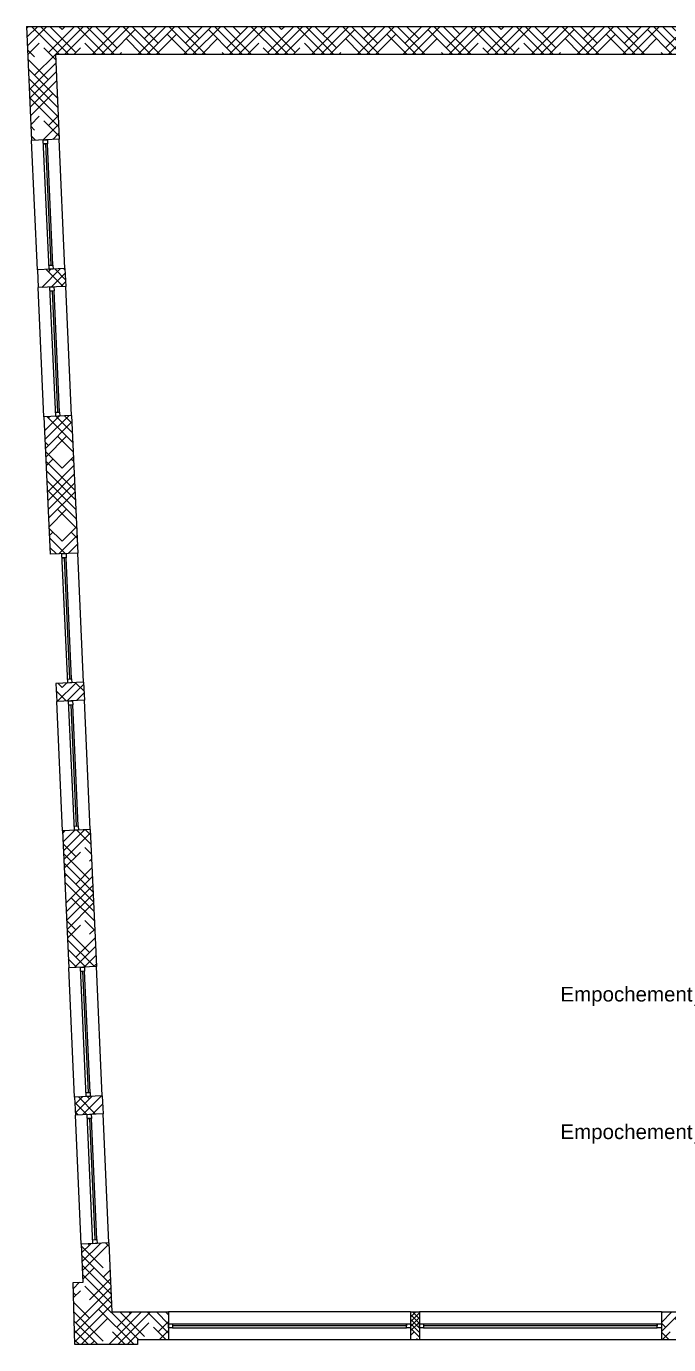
# Model space of a CAD drawing. Header units: millimetres. Extents: x -14819 to 43195, y -10328 to 20814.
# Drawn here: x 20366 to 21155, y 9175 to 10794 of the extents above; entities that cross this region are included whole.
import ezdxf
from ezdxf import colors
from ezdxf.entities.mleader import LeaderData, LeaderLine
from ezdxf.math import Vec2, Vec3

# ---------------------------------------------------------------- set-up
doc = ezdxf.new("R2010")
doc.units = ezdxf.units.MM
for name, color, linetype, lineweight in [('-SOCNA- Fer- Coffrage', 173, 'Continuous', 25), ('01 - Gros Oeuvre', 7, 'Continuous', 25), ('Mur_coupe', 7, 'Continuous', 25), ('Mur_vu', 8, 'Continuous', 18)]:
    doc.layers.add(name, color=color, linetype=linetype, lineweight=lineweight)
doc.styles.add('-ST-Arial', font='arial.ttf')

# ---------------------------------------------------------------- blocks, each defined once
blk = doc.blocks.new('A$C06A332AF')
at = {"color": 8}
for points, elevation in [([(-3578.1, -851.7), (-3573.1, -851.5), (-3572.8, -856.5), (-3577.8, -856.7), (-3585, -697.8), (-3580, -697.6), (-3579.8, -702.6), (-3584.8, -702.8), (-3582.3, -702.7), (-3575.6, -851.6), (-3573.1, -851.5), (-3579.8, -702.6)], -10.3), ([(-3569.9, -1032.4), (-3564.9, -1032.2), (-3564.7, -1037.2), (-3569.7, -1037.4), (-3576.9, -878.6), (-3571.9, -878.3), (-3571.6, -883.3), (-3576.6, -883.6), (-3574.1, -883.4), (-3567.4, -1032.3), (-3564.9, -1032.2), (-3571.6, -883.3)], -10.3), ([(-3555.2, -1360.1), (-3550.2, -1359.8), (-3550, -1364.8), (-3555, -1365), (-3562.1, -1206.2), (-3557.1, -1206), (-3556.9, -1211), (-3561.9, -1211.2), (-3559.4, -1211.1), (-3552.7, -1359.9), (-3550.2, -1359.8), (-3556.9, -1211)], 11.1), ([(-3547.1, -1540.8), (-3542.1, -1540.5), (-3541.9, -1545.5), (-3546.8, -1545.8), (-3554, -1386.9), (-3549, -1386.7), (-3548.8, -1391.7), (-3553.8, -1391.9), (-3551.3, -1391.8), (-3544.6, -1540.7), (-3542.1, -1540.5), (-3548.8, -1391.7)], 11.1)]:
    blk.add_lwpolyline(points, dxfattribs=dict(at, elevation=elevation))
for points in [[(-3532.6, -1867.9), (-3527.6, -1867.7), (-3527.4, -1872.7), (-3532.3, -1872.9), (-3539.5, -1714.1), (-3534.5, -1713.9), (-3534.3, -1718.9), (-3539.3, -1719.1), (-3536.8, -1719), (-3530.1, -1867.8), (-3527.6, -1867.7), (-3534.3, -1718.9)], [(-3524.2, -2048.7), (-3519.2, -2048.4), (-3519, -2053.4), (-3524, -2053.6), (-3531.2, -1894.8), (-3526.2, -1894.6), (-3525.9, -1899.6), (-3530.9, -1899.8), (-3528.4, -1899.7), (-3521.7, -2048.5), (-3519.2, -2048.4), (-3525.9, -1899.6)], [(-3426.3, -2151.9), (-3426.3, -2156.9), (-3431.3, -2156.9), (-3431.3, -2151.9), (-3134.3, -2151.9), (-3134.3, -2156.9), (-3139.3, -2156.9), (-3139.3, -2151.9), (-3139.3, -2154.4), (-3426.3, -2154.4), (-3426.3, -2156.9), (-3139.3, -2156.9)], [(-3118.3, -2151.9), (-3118.3, -2156.9), (-3123.3, -2156.9), (-3123.3, -2151.9), (-2826.3, -2151.9), (-2826.3, -2156.9), (-2831.3, -2156.9), (-2831.3, -2151.9), (-2831.3, -2154.4), (-3118.3, -2154.4), (-3118.3, -2156.9), (-2831.3, -2156.9)]]:
    blk.add_lwpolyline(points, dxfattribs=at)
at = {"layer": 'Mur_vu', "color": 8}
for p, q in [((-3592.3, -857.2, -390), (-3599.5, -698.5, -390)), ((-3558.4, -855.7, -390), (-3565.5, -696.9, -390)), ((-3584.2, -1038, -390), (-3591.3, -879.2, -390)), ((-3550.2, -1036.4, -205.3), (-3557.4, -877.7, -205.3)), ((-3535.5, -1364, -183.9), (-3542.6, -1205.3, -183.9)), ((-3561.3, -1546.3, -183.9), (-3568.5, -1387.6, -183.9)), ((-3527.4, -1544.8, -183.9), (-3534.5, -1386, -183.9)), ((-3546.6, -1873.5, -195), (-3553.8, -1714.8, -195)), ((-3512.7, -1871.9, -195), (-3519.8, -1713.2, -195)), ((-3504.5, -2052.6), (-3511.7, -1893.9)), ((-3538.5, -2054.2), (-3545.6, -1895.5)), ((-3134.3, -2137.4), (-3431.3, -2137.4)), ((-2826.3, -2137.4), (-3123.3, -2137.4)), ((-3431.3, -2171.4), (-3134.3, -2171.4)), ((-3123.3, -2171.4), (-2826.3, -2171.4))]:
    blk.add_line(p, q, dxfattribs=at)
blk = doc.blocks.new('A$C56AA13D7')
at = {"layer": 'Mur_coupe', "color": 2, "flags": 128}
for points, elevation in [([(-3605.8, -2588.4), (-3599.5, -2728.4)], -195), ([(-3570.2, -2622.4), (-3565.5, -2726.8)], -195), ([(-3565.5, -2726.8), (-3599.5, -2728.4)], -10.3), ([(-3558.4, -2885.7), (-3592.3, -2887.2)], -10.3), ([(-3592.3, -2887.2), (-3591.3, -2909.2)], -195), ([(-3558.4, -2885.7), (-3557.4, -2907.7)], -195), ([(-3557.4, -2907.7), (-3591.3, -2909.2)], -10.3), ([(-3550.2, -3066.4), (-3584.2, -3068)], -10.3), ([(-3584.2, -3068), (-3576.6, -3236.7)], -195), ([(-3550.2, -3066.4), (-3542.6, -3235.2)], -195), ([(-3542.6, -3235.2), (-3576.6, -3236.7)], 11.1), ([(-3535.5, -3394), (-3569.5, -3395.6)], 11.1), ([(-3569.5, -3395.6), (-3568.5, -3417.6)], -195), ([(-3535.5, -3394), (-3534.5, -3416)], -195), ([(-3534.5, -3416), (-3568.5, -3417.6)], 11.1), ([(-3527.4, -3574.8), (-3561.3, -3576.3)], 11.1), ([(-3561.3, -3576.3), (-3553.8, -3744.6)], -195), ([(-3527.4, -3574.8), (-3519.8, -3743.1)], -195), ([(-3512.7, -3901.9), (-3511.7, -3923.9)], -195), ([(-3546.6, -3903.5), (-3545.6, -3925.5)], -195), ([(-3538.5, -4084.2), (-3536.4, -4131)], -195), ([(-3504.5, -4082.6), (-3500.7, -4167.4)], -195)]:
    blk.add_lwpolyline(points, dxfattribs=dict(at, elevation=elevation))
for points in [[(-3605.8, -2588.4), (-2714.6, -2588.4)], [(-3570.2, -2622.4), (-2714.6, -2622.4)], [(-3519.8, -3743.1), (-3553.8, -3744.6)], [(-3512.7, -3901.9), (-3546.6, -3903.5)], [(-3511.7, -3923.9), (-3545.6, -3925.5)], [(-3504.5, -4082.6), (-3538.5, -4084.2)], [(-3469.5, -4201.4), (-3469.5, -4207.5), (-3546.1, -4207.5), (-3548.4, -4131.3), (-3536.4, -4130.8)], [(-3500.7, -4167.4), (-3431.3, -4167.4)], [(-3431.3, -4167.4), (-3431.3, -4201.4)], [(-3134.3, -4167.4), (-3123.3, -4167.4)], [(-3134.3, -4167.4), (-3134.3, -4201.4)], [(-3123.3, -4167.4), (-3123.3, -4201.4)], [(-2826.3, -4167.4), (-2714.6, -4167.4)], [(-2826.3, -4167.4), (-2826.3, -4201.4)], [(-3469.5, -4201.4), (-3431.3, -4201.4)], [(-3134.3, -4201.4), (-3123.3, -4201.4)], [(-2826.3, -4201.4), (-2668.9, -4201.4)]]:
    blk.add_lwpolyline(points, dxfattribs=at)
blk = doc.blocks.new('A$C43363a75')
at = {"layer": '-SOCNA- Fer- Coffrage', "ltscale": 1.5}
h = blk.add_hatch(dxfattribs=at)
h.set_pattern_fill('HOUND', color=8, scale=5, angle=45)
h.set_pattern_definition([(45, (-44921.253, 11733.23), (16.8379802, 28.0633004), [127, -63.5]), (135, (-44921.253, 11733.23), (16.8379802, -28.0633004), [127, -63.5])])
h.paths.add_polyline_path([(875.53, 500.14), (875.53, 550.14), (912.53, 549.77), (912.53, 500.14), (879.56, 500.14)], flags=16)
h.paths.add_polyline_path([(875.53, 1182.27), (875.53, 1585.14), (1075.53, 1585.14), (1075.53, 1182.27)], flags=16)
h.paths.add_polyline_path([(41.58, 124.87), (7.62, 123.3), (9.71, 76.74), (-2.28, 76.17), (0, 0), (76.64, 0), (76.64, 6.14), (114.84, 6.14), (114.84, 40.14), (45.39, 40.14)])
h.paths.add_polyline_path([(33.45, 305.59), (-0.51, 304.02), (0.48, 282.04), (34.44, 283.61)])
h.paths.add_polyline_path([(18.74, 632.76), (-15.22, 631.19), (-7.65, 462.89), (26.31, 464.45)])
h.paths.add_polyline_path([(10.61, 813.47), (-23.34, 811.9), (-22.36, 789.93), (11.6, 791.49)])
h.paths.add_polyline_path([(-4.12, 1141.11), (-38.07, 1139.55), (-30.49, 970.77), (3.47, 972.34)])
h.paths.add_polyline_path([(-12.25, 1321.83), (-46.2, 1320.26), (-45.21, 1298.29), (-11.26, 1299.85)])
h.paths.add_polyline_path([(1078.51, 1299.57), (1097.53, 1299.57), (1097.53, 1585.14), (1221.53, 1585.14), (1221.53, 1619.14), (831.53, 1619.14), (-59.64, 1619.14), (-53.34, 1479.13), (-19.39, 1480.7), (-24.09, 1585.14), (831.53, 1585.14), (831.53, 40.14), (719.84, 40.14), (719.84, 6.14), (877.18, 6.14), (877.18, 40.14), (875.53, 40.14), (875.53, 199.14), (851.53, 199.14), (851.53, 219.14), (875.53, 219.14), (875.53, 368.14), (851.53, 368.14), (851.53, 388.14), (875.53, 388.14), (875.53, 490.14), (922.53, 490.14), (922.53, 549.67), (1003.57, 548.88), (1003.58, 556.88), (875.53, 558.14), (875.53, 990.14), (875.53, 990.2), (1109.18, 988.37), (1109.18, 996.39), (1086.18, 996.56), (1086.18, 1066.37), (1078.18, 1066.39), (1078.18, 996.61), (875.53, 998.2), (875.53, 1152.14), (875.53, 1160.27), (1097.53, 1160.27), (1097.53, 1275.64), (1078.51, 1275.64)])
h = blk.add_hatch(dxfattribs=at)
h.set_pattern_fill('HOUND', color=8, scale=2.5, angle=45)
h.set_pattern_definition([(45, (-44921.253, 11733.23), (8.4189901, 14.0316502), [63.5, -31.75]), (135, (-44921.253, 11733.23), (8.4189901, -14.0316502), [63.5, -31.75])])
h.paths.add_polyline_path([(422.84, 40.14), (411.84, 40.14), (411.84, 6.14), (422.84, 6.14)], flags=17)
at = {"layer": '-SOCNA- Fer- Coffrage', "color": 2, "ltscale": 1.5}
for name, p in [('A$C56AA13D7', (3546.12, 4207.51)), ('A$C06A332AF', (3546.12, 2177.51))]:
    blk.add_blockref(name, p, dxfattribs=at)
at = {"layer": '-SOCNA- Fer- Coffrage', "color": 1, "ltscale": 1.5}
ml = blk.add_multileader_mtext('Standard', dxfattribs=at)
ml.set_content('Empochement', color=1, style='-ST-Arial')
ml.set_leader_properties(color=1, linetype='ByLayer', lineweight=-1)
ml.build(insert=Vec2(0, 0))
ml.multileader.update_dxf_attribs({"text_left_attachment_type": 7, "text_right_attachment_type": 7, "dogleg_length": 20, "arrow_head_size": 15})
ctx = ml.context
ctx.base_point, ctx.char_height, ctx.arrow_head_size, ctx.landing_gap_size, ctx.plane_origin = Vec3(595.57, 416.46), 18, 15, 2.5, Vec3(1061.73, 331.83)
ctx.left_attachment, ctx.right_attachment, ctx.text_align_type = 7, 7, 2
notes = []
notes.append((ctx, [(0, (1, 1, 0), (780.54, 416.46), (-1, 0), 20, [(0, [(853.14, 382.94)], 0, [])])]))
ctx.mtext.insert, ctx.mtext.width, ctx.mtext.defined_height, ctx.mtext.alignment, ctx.mtext.flow_direction = Vec3(758.04, 439.46), 0.3335, 42.46, 3, 5
ml = blk.add_multileader_mtext('Standard', dxfattribs=at)
ml.set_content('Empochement', color=1, style='-ST-Arial')
ml.set_leader_properties(color=1, linetype='ByLayer', lineweight=-1)
ml.build(insert=Vec2(0, 0))
ml.multileader.update_dxf_attribs({"text_left_attachment_type": 7, "text_right_attachment_type": 7, "dogleg_length": 20, "arrow_head_size": 15})
ctx = ml.context
ctx.base_point, ctx.char_height, ctx.arrow_head_size, ctx.landing_gap_size, ctx.plane_origin = Vec3(595.57, 247.46), 18, 15, 2.5, Vec3(1061.73, 162.83)
ctx.left_attachment, ctx.right_attachment, ctx.text_align_type = 7, 7, 2
notes.append((ctx, [(0, (1, 1, 0), (780.54, 247.46), (-1, 0), 20, [(0, [(855.14, 213.94)], 0, [])])]))
ctx.mtext.insert, ctx.mtext.width, ctx.mtext.defined_height, ctx.mtext.alignment, ctx.mtext.flow_direction = Vec3(758.04, 270.46), 0.3335, 42.46, 3, 5
for ctx, leaders in notes:
    for number, flags, end, landing, length, lines in leaders:
        leader = LeaderData()
        leader.index, (leader.has_last_leader_line, leader.has_dogleg_vector, leader.attachment_direction) = number, flags
        leader.last_leader_point, leader.dogleg_vector, leader.dogleg_length = Vec3(end), Vec3(landing), length
        for number, points, colour, breaks in lines:
            line = LeaderLine()
            line.index, line.vertices, line.color, line.breaks = number, Vec3.list(points), colors.encode_raw_color(colour), breaks
            leader.lines.append(line)
        ctx.leaders.append(leader)

msp = doc.modelspace()

# ---------------------------------------------------------------- block references
at = {"layer": '01 - Gros Oeuvre'}
msp.add_blockref('A$C43363a75', (20425.95, 9175.04), dxfattribs=at)

doc.saveas('drawing.dxf')
